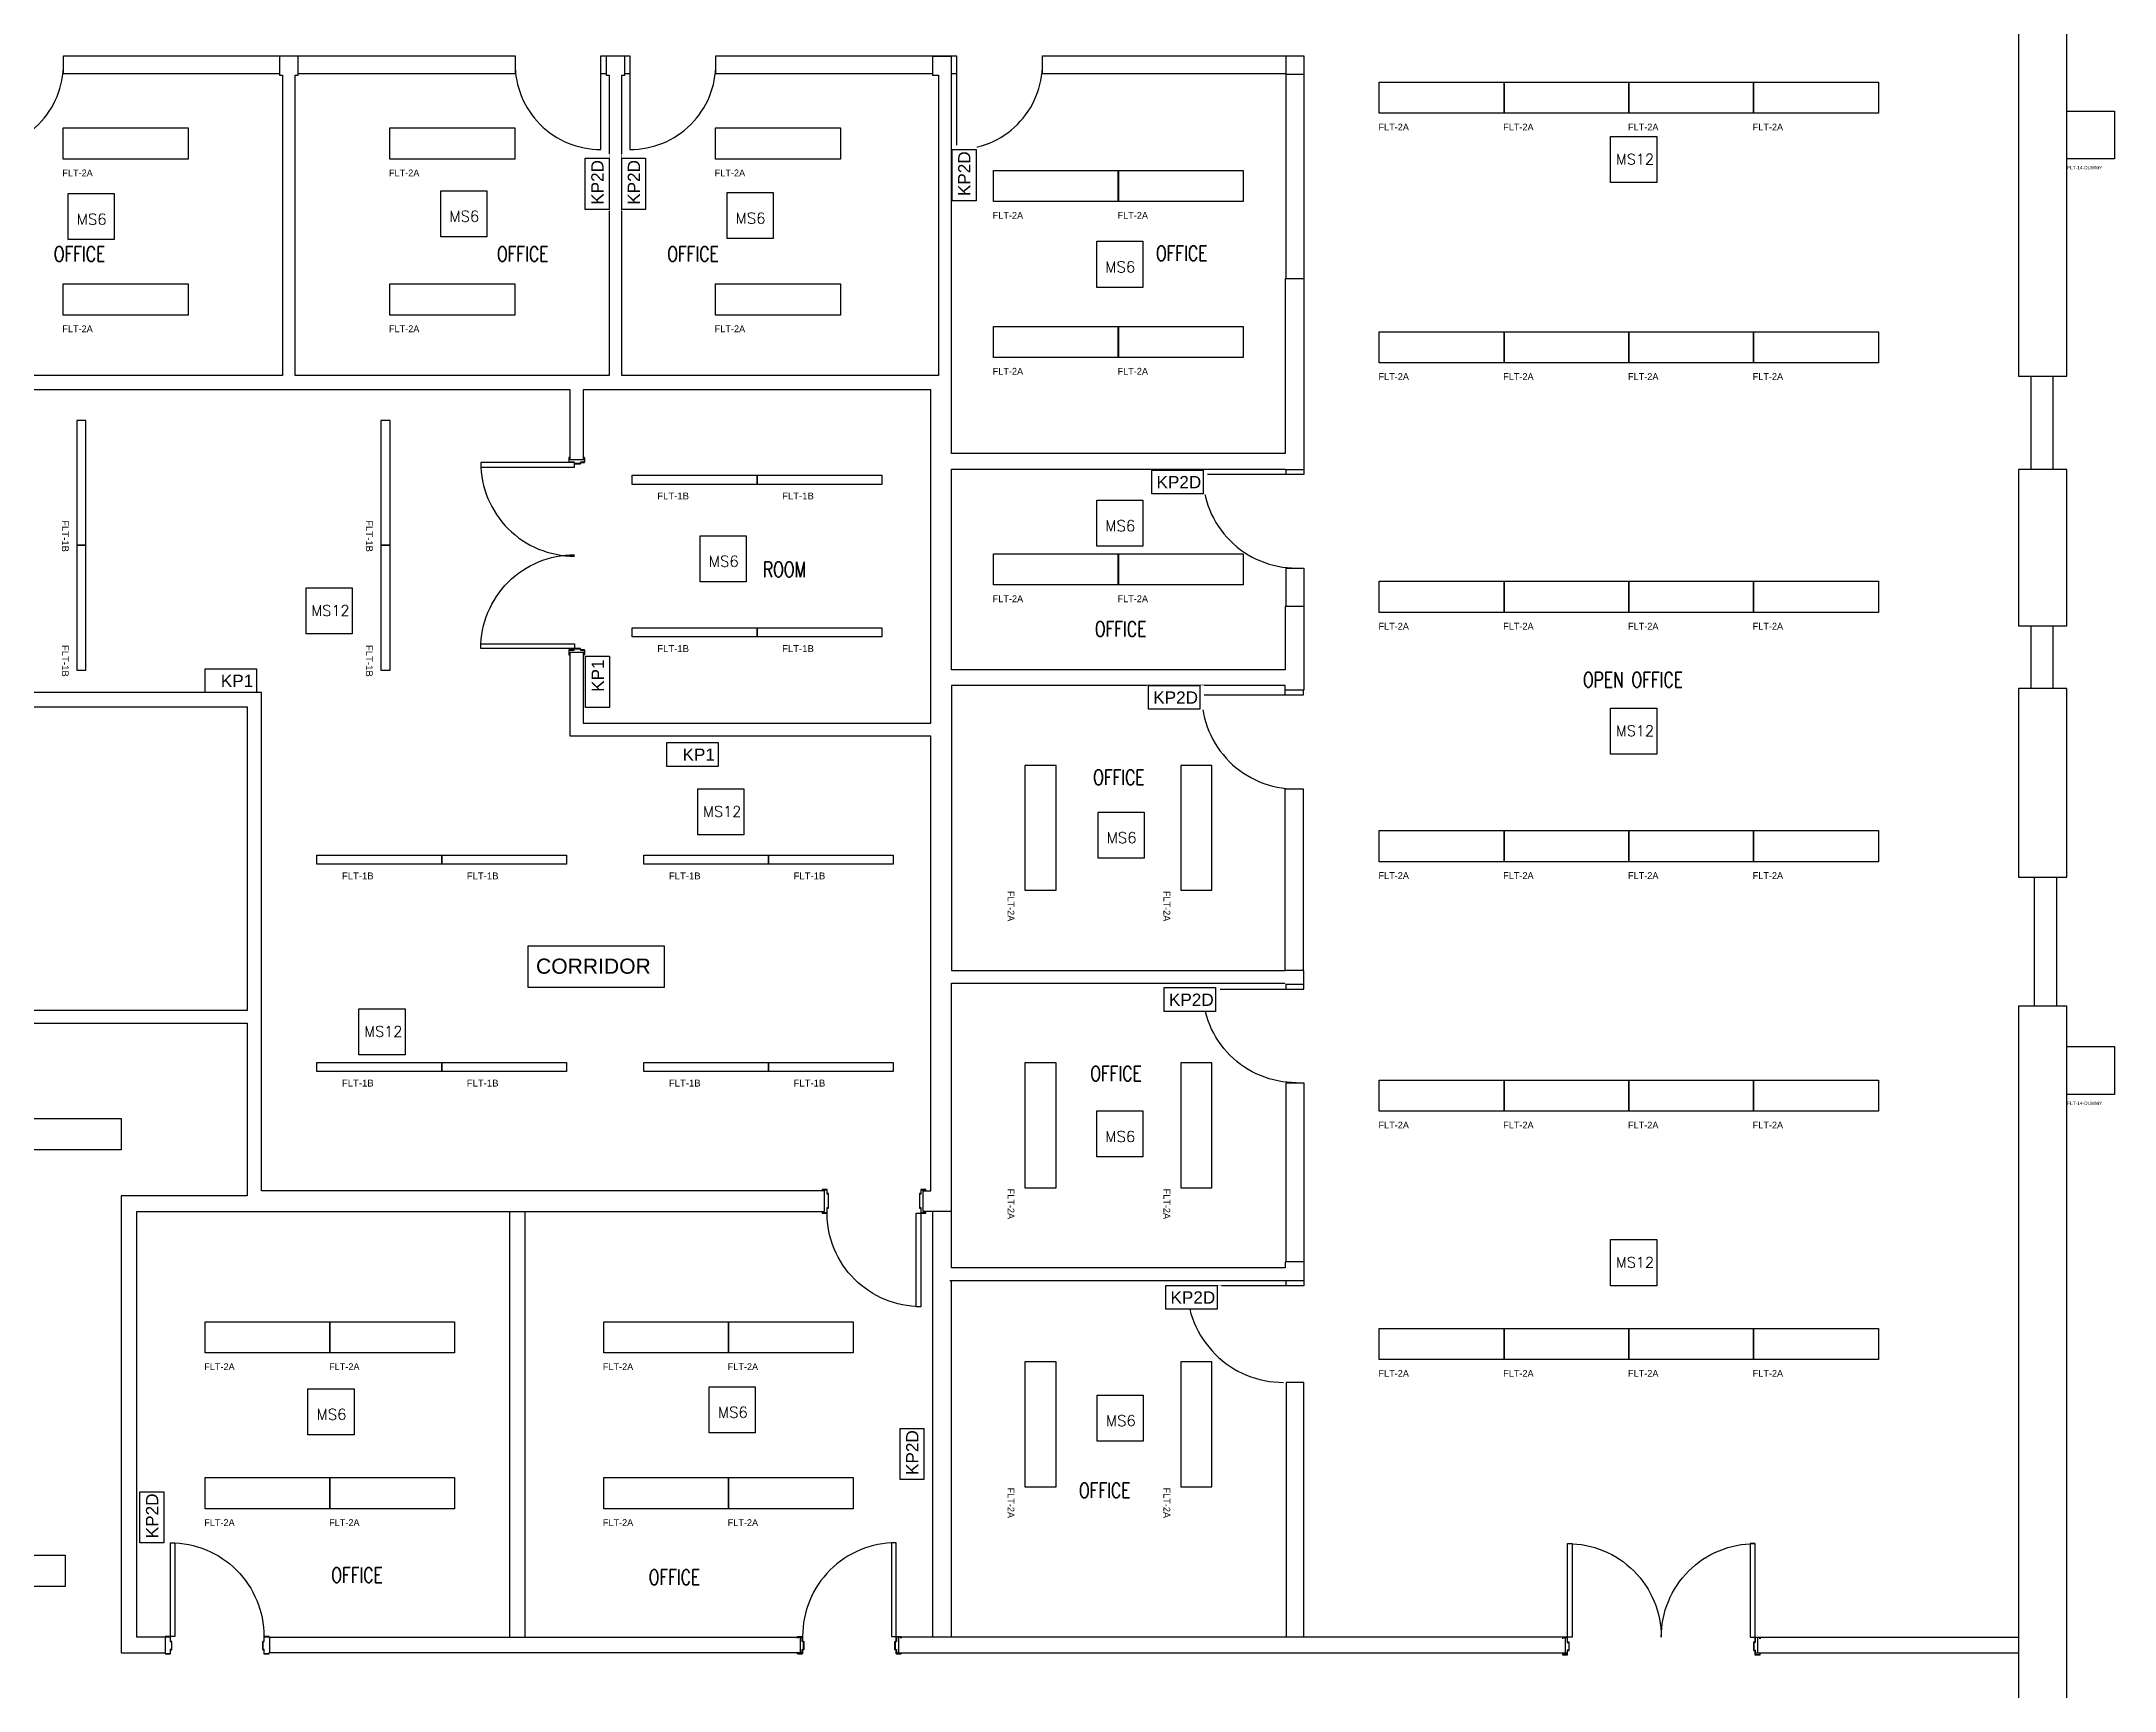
# Model space of a CAD drawing. Header units: feet. Extents: x 0 to 4382, y 0 to 3475.
# Drawn here: x 1939 to 3155, y 1684 to 2651 of the extents above; entities that cross this region are included whole.
import ezdxf
from ezdxf.enums import TextEntityAlignment as Align

# ---------------------------------------------------------------- set-up
doc = ezdxf.new("R2018")
doc.units = ezdxf.units.FT
doc.header["$MEASUREMENT"] = 0
doc.layers.get('0').update_dxf_attribs({"color": 255})
for name, color, linetype in [('FLT-FIXTURES', 3, 'Continuous'), ('FLT-NOTES', 7, 'Continuous'), ('FLT-PERIPHERALS', 6, 'Continuous')]:
    doc.layers.add(name, color=color, linetype=linetype)
doc.styles.add('A101 Floor Plan-Level 100$0$Arial', font='arial.ttf', dxfattribs={"height": 147.52994})
doc.styles.add('SC-TEXT', font='romans.shx', dxfattribs={"width": 0.75})
doc.styles.add('SIMPLEX', font='simplex.shx')
doc.styles.get("Standard").update_dxf_attribs({"font": 'arial.ttf'})
doc.styles.add('Style-Arial', font='arial.ttf')

# ---------------------------------------------------------------- blocks, each defined once
blk = doc.blocks.new('FLT-2A')
at = {"layer": 'FLT-FIXTURES'}
blk.add_lwpolyline([(0, 18.3), (73.2, 18.3), (73.2, 0), (0, 0)], close=True, dxfattribs=at)
at = {"style": 'Style-Arial', "flags": 12}
blk.add_attdef('FLT-2A', text='', height=4, dxfattribs=at).set_placement((-0.5, -6.1), align=Align.TOP_LEFT)
blk = doc.blocks.new('FLT-1B')
at = {"layer": 'FLT-FIXTURES'}
blk.add_lwpolyline([(0, 0), (0, 5.3), (73.2, 5.3), (73.2, 0)], close=True, dxfattribs=at)
blk.add_attdef('FLT-1B', (14.7, -8.8), '', height=4)
blk = doc.blocks.new('FLT-MS6')
at = {"layer": 'FLT-PERIPHERALS'}
blk.add_lwpolyline([(0, 27), (27, 27), (27, 0), (0, 0)], close=True, dxfattribs=at)
at = {"layer": 'FLT-PERIPHERALS', "insert": (5, 15.2), "char_height": 6.41, "attachment_point": 1, "style": 'SIMPLEX'}
blk.add_mtext('MS6', dxfattribs=at)
blk = doc.blocks.new('FLT-MS12')
at = {"layer": 'FLT-PERIPHERALS'}
blk.add_lwpolyline([(0, 27), (27, 27), (27, 0), (0, 0)], close=True, dxfattribs=at)
at = {"layer": 'FLT-PERIPHERALS', "insert": (3.1, 16.8), "char_height": 6.21, "attachment_point": 1, "style": 'SIMPLEX'}
blk.add_mtext('MS12', dxfattribs=at)
blk = doc.blocks.new('FLT-KP1')
at = {"layer": 'FLT-PERIPHERALS', "lineweight": 30, "insert": (9.1, 10.5), "char_height": 7.2, "attachment_point": 1, "bg_fill": 2}
blk.add_mtext('KP1', dxfattribs=at)
at = {"layer": 'FLT-PERIPHERALS'}
blk.add_lwpolyline([(0, 14), (30, 14), (30, 0), (0, 0)], close=True, dxfattribs=at)
blk = doc.blocks.new('FLT-KP2D')
at = {"layer": 'FLT-PERIPHERALS', "lineweight": 30, "insert": (2.7, 10.5), "char_height": 7.2, "attachment_point": 1, "bg_fill": 2}
blk.add_mtext('KP2D', dxfattribs=at)
at = {"layer": 'FLT-PERIPHERALS'}
blk.add_lwpolyline([(0, 14), (30, 14), (30, 0), (0, 0)], close=True, dxfattribs=at)
blk = doc.blocks.new('FLT-14-DUMMY')
at = {"layer": 'FLT-FIXTURES'}
blk.add_lwpolyline([(0, 28), (28, 28), (28, 0), (0, 0)], close=True, dxfattribs=at)
blk.add_attdef('FLT-14-DUMMY', (0.2, -6.2), '', height=2)

msp = doc.modelspace()

# ---------------------------------------------------------------- linework, layer by layer
for p, q in [((2461.5, 2642.2), (2472.6, 2642.2)), ((2213.5, 1964.9), (2213.5, 1715.2)), ((2222.7, 1715.2), (2222.7, 1964.9)), ((2461.5, 1964.9), (2461.5, 1715.2)), ((2471.6, 1924.3), (2679.3, 1924.3)), ((2472.6, 1715.2), (2472.6, 1924.3)), ((2072.7, 1715.2), (2072.7, 1706)), ((2383.8, 1715.2), (2383.8, 1706)), ((2441.7, 1706), (2441.7, 1715.2)), ((2832.4, 1714.7), (2832.4, 1705.6)), ((2945.2, 1714.7), (2945.2, 1705.6))]:
    msp.add_line(p, q)
for points in [[(3098.2, 2454.6), (3126.6, 2454.6), (3126.6, 2690.1), (3098.2, 2690.1)], [(3098.2, 2308.2), (3126.6, 2308.2), (3126.6, 2399.9), (3098.2, 2399.9)], [(3098.2, 2160.9), (3126.6, 2160.9), (3126.6, 2271.5), (3098.2, 2271.5)]]:
    msp.add_lwpolyline(points, close=True)
for points in [[(1833.7, 2637.9, 0.414214), (1884.1, 2587.5), (1884.1, 2642.4), (1901.6, 2642.4), (1901.6, 2587.5, 0.414214), (1952, 2637.9)], [(2216.7, 2637.9, 0.414214), (2267.1, 2587.5), (2267.1, 2642.4), (2284.1, 2642.4), (2284.1, 2587.5, 0.414214), (2334.5, 2637.9)], [(2461.5, 2631.9), (2334.5, 2631.9), (2334.5, 2642.4), (2475.6, 2642.4), (2475.6, 2587.5, 0.414214), (2526, 2637.9)], [(2668.6, 2642.4), (2668.6, 2631.9), (2526, 2631.9), (2526, 2642.4), (2679.3, 2642.4), (2679.3, 2397), (2619.9, 2397, 0.414214), (2674.8, 2342.1)], [(2196.6, 2404), (2196.6, 2401.3), (2251.5, 2401.3), (2251.5, 2404), (2196.6, 2404, 0.414214), (2251.5, 2349.1)], [(2256.6, 2291.2), (2257.5, 2291.2), (2257.5, 2294.2), (2255.1, 2294.2), (2255.1, 2295), (2196.6, 2295, -0.414214), (2251.5, 2349.9)], [(2678.8, 2270.5), (2678.8, 2267.5), (2619.4, 2267.5, 0.414214), (2674.3, 2212.6)], [(2674.8, 2040.3, -0.414214), (2619.9, 2095.2), (2679.3, 2095.2), (2679.3, 2106.1), (2668.3, 2106.1), (2668.3, 2212.6), (2678.8, 2212.6), (2678.8, 2106.1)], [(2679.3, 1935.3), (2668.8, 1935.3), (2668.8, 2040.3), (2679.3, 2040.3), (2679.3, 1921.3), (2610.6, 1921.3, 0.414214), (2667.3, 1864.6)], [(2457.6, 1976.9), (2457.6, 1977.8), (2454.6, 1977.8), (2454.6, 1975.4), (2453.8, 1975.4), (2453.8, 1966.8), (2454.6, 1966.8), (2454.6, 1909, -0.414214), (2399.7, 1963.9)], [(2443.2, 1706.3), (2443.2, 1705.4), (2440.2, 1705.4), (2440.2, 1707.8), (2439.4, 1707.8), (2439.4, 1712.7), (2440.2, 1712.7), (2440.2, 1770.6, 0.414214), (2385.3, 1715.7)], [(2830.9, 1705.9), (2830.9, 1704.9), (2833.9, 1704.9), (2833.9, 1707.3), (2834.7, 1707.3), (2834.7, 1712.3), (2833.9, 1712.3), (2833.9, 1770.1, -0.414214), (2888.8, 1715.2, -0.414214), (2943.7, 1770.1), (2943.7, 1712.3), (2942.9, 1712.3), (2942.9, 1707.3), (2943.7, 1707.3), (2943.7, 1704.9), (2946.7, 1704.9), (2946.7, 1705.9)]]:
    msp.add_lwpolyline(points, format="xyb")
for points in [[(2078.6, 2642.4), (2078.6, 2631.2), (2080.4, 2631.2), (2080.4, 2455), (1896.3, 2455), (1896.3, 2631.2), (1898.6, 2631.2), (1898.6, 2642.4)], [(2078.6, 2631.9), (1952, 2631.9), (1952, 2642.4), (2216.7, 2642.4), (2216.7, 2631.9), (2089.6, 2631.9)], [(2270.1, 2642.4), (2270.1, 2631.2), (2271.9, 2631.2), (2271.9, 2455), (2087.8, 2455), (2087.8, 2631.2), (2089.6, 2631.2), (2089.6, 2642.4)], [(2461.5, 2642.4), (2461.5, 2631.2), (2465.1, 2631.2), (2465.1, 2455), (2279.3, 2455), (2279.3, 2631.2), (2281.1, 2631.2), (2281.1, 2642.4)], [(2679.3, 2511.8), (2668.3, 2511.8), (2668.3, 2409.3), (2472.6, 2409.3), (2472.6, 2642.4)], [(2270.1, 2631.9), (2267.1, 2631.9)], [(2284.1, 2631.9), (2281.1, 2631.9)], [(2475.6, 2631.9), (2472.6, 2631.9)], [(2668.8, 2511.8), (2668.8, 2631.8), (2679.3, 2631.8)], [(2472.6, 1964.9), (2456.1, 1964.9), (2456.1, 1976.9), (2460.6, 1976.9), (2460.6, 2243.6), (2249.1, 2243.6), (2249.1, 2292.7), (2256.6, 2292.7), (2256.6, 2251.1), (2460.6, 2251.1), (2460.6, 2446.6), (2256.6, 2446.6), (2256.6, 2405.5), (2249.1, 2405.5), (2249.1, 2446.6), (1465.6, 2446.6)], [(3105.6, 2399.9), (3105.6, 2454.6)], [(3118.4, 2454.6), (3118.4, 2399.9)], [(2249.1, 2407), (2248.2, 2407), (2248.2, 2404)], [(2251.3, 2404), (2251.3, 2404.2), (2248.4, 2404.2), (2248.4, 2406.8), (2249.1, 2406.8)], [(2251.5, 2403.2), (2255.1, 2403.2), (2255.1, 2404), (2257.5, 2404), (2257.5, 2407), (2256.6, 2407)], [(2256.6, 2406.8), (2257.4, 2406.8), (2257.4, 2404.2), (2255, 2404.2), (2255, 2403.4), (2251.5, 2403.4)], [(2679.3, 2319.6), (2668.3, 2319.6), (2668.3, 2282.5), (2472.6, 2282.5), (2472.6, 2400.1), (2668.3, 2400.1), (2668.3, 2400), (2679.3, 2400)], [(2668.8, 2397), (2668.8, 2400)], [(2668.8, 2319.6), (2668.8, 2342.1), (2679.3, 2342.1), (2679.3, 2270.5), (2668.3, 2270.5)], [(2196.6, 2295), (2196.6, 2297.7), (2251.5, 2297.7), (2251.5, 2295)], [(3105.6, 2271.5), (3105.6, 2308.2)], [(3118.4, 2308.2), (3118.4, 2271.5)], [(2251.1, 2295), (2251.1, 2294.2), (2248.2, 2294.2), (2248.2, 2291.2), (2249.1, 2291.2)], [(2249.1, 2291.4), (2248.4, 2291.4), (2248.4, 2294), (2251.3, 2294), (2251.3, 2294.8), (2255, 2294.8), (2255, 2294), (2257.4, 2294), (2257.4, 2291.4), (2256.6, 2291.4)], [(2668.3, 2267.5), (2668.3, 2273.3), (2472.6, 2273.3), (2472.6, 2106.2), (2668.3, 2106.2)], [(3099.3, 2161), (3099.3, 2160.9)], [(3107.7, 2085.2), (3107.7, 2160.9)], [(3120.5, 2160.9), (3120.5, 2085.2)], [(2668.3, 1935.3), (2668.3, 1931.7), (2472.6, 1931.7), (2472.6, 2098.8), (2668.3, 2098.8)], [(2668.8, 2095.2), (2668.8, 2098.2), (2679.3, 2098.2)], [(3126.6, 1562.7), (3126.6, 2085.2), (3098.2, 2085.2), (3098.2, 1562.7)], [(2396.7, 1964.9), (2396.7, 1963.9), (2399.7, 1963.9), (2399.7, 1966.8), (2400.5, 1966.8), (2400.5, 1975.4), (2399.7, 1975.4), (2399.7, 1977.8), (2396.7, 1977.8), (2396.7, 1976.9)], [(2396.9, 1976.9), (2396.9, 1977.6), (2399.5, 1977.6), (2399.5, 1975.2), (2400.3, 1975.2), (2400.3, 1967), (2399.5, 1967), (2399.5, 1964.1), (2396.9, 1964.1), (2396.9, 1964.9)], [(2457.4, 1964.9), (2457.4, 1964.1), (2454.8, 1964.1), (2454.8, 1967), (2454, 1967), (2454, 1975.2), (2454.8, 1975.2), (2454.8, 1977.6), (2457.4, 1977.6), (2457.4, 1976.9)], [(2454.6, 1909), (2451.9, 1909), (2451.9, 1963.9), (2457.6, 1963.9), (2457.6, 1964.9)], [(2668.8, 1921.3), (2668.8, 1924.3)], [(2679.3, 1715.2), (2679.3, 1864.6), (2668.8, 1864.6), (2668.8, 1715.2)], [(2440.2, 1770.6), (2437.5, 1770.6), (2437.5, 1715.7), (2443.2, 1715.7), (2443.2, 1714.7)], [(2833.9, 1770.1), (2836.6, 1770.1), (2836.6, 1715.2), (2440.2, 1715.2)], [(2943.7, 1770.1), (2941, 1770.1), (2941, 1715.2), (3098.2, 1715.2)], [(2011.8, 1715.5), (2014.5, 1715.5), (2014.5, 1712.6), (2015.2, 1712.6), (2015.2, 1707.9), (2014.5, 1707.9), (2014.5, 1705.5), (2011.8, 1705.5), (2011.8, 1715.5)], [(2072.5, 1715.2), (2072.5, 1715.7), (2069.5, 1715.7), (2069.5, 1712.7), (2068.8, 1712.7), (2068.8, 1707.8), (2069.5, 1707.8), (2069.5, 1705.4), (2072.5, 1705.4), (2072.5, 1706)], [(2385.3, 1706), (2072.4, 1706), (2072.4, 1705.5), (2069.7, 1705.5), (2069.7, 1707.9), (2068.9, 1707.9), (2068.9, 1712.6), (2069.7, 1712.6), (2069.7, 1715.5), (2072.4, 1715.5), (2072.4, 1715.2), (2385.3, 1715.2)], [(2382.3, 1714.7), (2382.3, 1715.7), (2385.3, 1715.7), (2385.3, 1712.7), (2386.1, 1712.7), (2386.1, 1707.8), (2385.3, 1707.8), (2385.3, 1705.4), (2382.3, 1705.4), (2382.3, 1706.3)], [(2382.5, 1706.3), (2382.5, 1705.5), (2385.1, 1705.5), (2385.1, 1707.9), (2385.9, 1707.9), (2385.9, 1712.6), (2385.1, 1712.6), (2385.1, 1715.5), (2382.5, 1715.5), (2382.5, 1714.7)], [(2443, 1714.7), (2443, 1715.5), (2440.4, 1715.5), (2440.4, 1712.6), (2439.6, 1712.6), (2439.6, 1707.9), (2440.4, 1707.9), (2440.4, 1705.5), (2443, 1705.5), (2443, 1706.3)], [(2830.9, 1715.2), (2830.9, 1714.3)], [(2831.1, 1714.3), (2831.1, 1715), (2833.7, 1715), (2833.7, 1712.1), (2834.5, 1712.1), (2834.5, 1707.5), (2833.7, 1707.5), (2833.7, 1705.1), (2831.1, 1705.1), (2831.1, 1705.9)], [(2946.5, 1714.3), (2946.5, 1715), (2943.9, 1715), (2943.9, 1712.1), (2943.1, 1712.1), (2943.1, 1707.5), (2943.9, 1707.5), (2943.9, 1705.1), (2946.5, 1705.1), (2946.5, 1705.9)], [(2946.7, 1715.2), (2946.7, 1714.3)], [(2440.2, 1706), (2833.9, 1706)], [(2943.7, 1706), (3098.2, 1706)]]:
    msp.add_lwpolyline(points)

# ---------------------------------------------------------------- block references
at = {"layer": 'FLT-FIXTURES'}
ref = msp.add_blockref('FLT-2A', (2723.4, 2608.8), dxfattribs=at)
lines = msp.add_mtext('FLT-2A', dxfattribs={"layer": '0', "insert": (2723, 2602.7), "char_height": 4, "attachment_point": 1, "style": 'Style-Arial'})
ref.add_attrib('FLT-2A', '', (2723, 2602.7)).embed_mtext(lines)
ref = msp.add_blockref('FLT-2A', (2796.6, 2608.8), dxfattribs=at)
lines = msp.add_mtext('FLT-2A', dxfattribs={"layer": '0', "insert": (2796.1, 2602.7), "char_height": 4, "attachment_point": 1, "style": 'Style-Arial'})
ref.add_attrib('FLT-2A', '', (2796.1, 2602.7)).embed_mtext(lines)
ref = msp.add_blockref('FLT-2A', (2869.7, 2608.8), dxfattribs=at)
lines = msp.add_mtext('FLT-2A', dxfattribs={"layer": '0', "insert": (2869.3, 2602.7), "char_height": 4, "attachment_point": 1, "style": 'Style-Arial'})
ref.add_attrib('FLT-2A', '', (2869.3, 2602.7)).embed_mtext(lines)
ref = msp.add_blockref('FLT-2A', (2942.9, 2608.8), dxfattribs=at)
lines = msp.add_mtext('FLT-2A', dxfattribs={"layer": '0', "insert": (2942.4, 2602.7), "char_height": 4, "attachment_point": 1, "style": 'Style-Arial'})
ref.add_attrib('FLT-2A', '', (2942.4, 2602.7)).embed_mtext(lines)
for name, p, values in [('FLT-14-DUMMY', (3126.6, 2582.1), {'FLT-14-DUMMY': 'FLT-14-DUMMY'}), ('FLT-1B', (2285.4, 2391.2), {'FLT-1B': 'FLT-1B'}), ('FLT-1B', (2358.6, 2391.2), {'FLT-1B': 'FLT-1B'}), ('FLT-1B', (2285.4, 2301.7), {'FLT-1B': 'FLT-1B'}), ('FLT-1B', (2358.6, 2301.7), {'FLT-1B': 'FLT-1B'}), ('FLT-1B', (2100.5, 2168.4), {'FLT-1B': 'FLT-1B'}), ('FLT-1B', (2173.7, 2168.4), {'FLT-1B': 'FLT-1B'}), ('FLT-1B', (2292.2, 2168.4), {'FLT-1B': 'FLT-1B'}), ('FLT-1B', (2365.3, 2168.4), {'FLT-1B': 'FLT-1B'}), ('FLT-14-DUMMY', (3126.6, 2033.5), {'FLT-14-DUMMY': 'FLT-14-DUMMY'}), ('FLT-1B', (2100.5, 2046.9), {'FLT-1B': 'FLT-1B'}), ('FLT-1B', (2100.5, 2046.9), {'FLT-1B': 'FLT-1B'}), ('FLT-1B', (2173.7, 2046.9), {'FLT-1B': 'FLT-1B'}), ('FLT-1B', (2292.2, 2046.9), {'FLT-1B': 'FLT-1B'}), ('FLT-1B', (2365.3, 2046.9), {'FLT-1B': 'FLT-1B'})]:
    msp.add_blockref(name, p, dxfattribs=at).add_auto_attribs(values)
ref = msp.add_blockref('FLT-2A', (1951.8, 2581.9), dxfattribs=at)
lines = msp.add_mtext('FLT-2A', dxfattribs={"layer": '0', "insert": (1951.3, 2575.8), "char_height": 4, "attachment_point": 1, "style": 'Style-Arial'})
ref.add_attrib('FLT-2A', '', (1951.3, 2575.8)).embed_mtext(lines)
ref = msp.add_blockref('FLT-2A', (2143.3, 2581.9), dxfattribs=at)
lines = msp.add_mtext('FLT-2A', dxfattribs={"layer": '0', "insert": (2142.8, 2575.8), "char_height": 4, "attachment_point": 1, "style": 'Style-Arial'})
ref.add_attrib('FLT-2A', '', (2142.8, 2575.8)).embed_mtext(lines)
ref = msp.add_blockref('FLT-2A', (2334.3, 2581.9), dxfattribs=at)
lines = msp.add_mtext('FLT-2A', dxfattribs={"layer": '0', "insert": (2333.8, 2575.8), "char_height": 4, "attachment_point": 1, "style": 'Style-Arial'})
ref.add_attrib('FLT-2A', '', (2333.8, 2575.8)).embed_mtext(lines)
ref = msp.add_blockref('FLT-2A', (2497.3, 2557), dxfattribs=at)
lines = msp.add_mtext('FLT-2A', dxfattribs={"layer": '0', "insert": (2496.8, 2550.9), "char_height": 4, "attachment_point": 1, "style": 'Style-Arial'})
ref.add_attrib('FLT-2A', '', (2496.8, 2550.9)).embed_mtext(lines)
ref = msp.add_blockref('FLT-2A', (2570.4, 2557), dxfattribs=at)
lines = msp.add_mtext('FLT-2A', dxfattribs={"layer": '0', "insert": (2570, 2550.9), "char_height": 4, "attachment_point": 1, "style": 'Style-Arial'})
ref.add_attrib('FLT-2A', '', (2570, 2550.9)).embed_mtext(lines)
ref = msp.add_blockref('FLT-2A', (1951.8, 2490.4), dxfattribs=at)
lines = msp.add_mtext('FLT-2A', dxfattribs={"layer": '0', "insert": (1951.3, 2484.4), "char_height": 4, "attachment_point": 1, "style": 'Style-Arial'})
ref.add_attrib('FLT-2A', '', (1951.3, 2484.4)).embed_mtext(lines)
ref = msp.add_blockref('FLT-2A', (2143.3, 2490.4), dxfattribs=at)
lines = msp.add_mtext('FLT-2A', dxfattribs={"layer": '0', "insert": (2142.8, 2484.4), "char_height": 4, "attachment_point": 1, "style": 'Style-Arial'})
ref.add_attrib('FLT-2A', '', (2142.8, 2484.4)).embed_mtext(lines)
ref = msp.add_blockref('FLT-2A', (2334.3, 2490.4), dxfattribs=at)
lines = msp.add_mtext('FLT-2A', dxfattribs={"layer": '0', "insert": (2333.8, 2484.4), "char_height": 4, "attachment_point": 1, "style": 'Style-Arial'})
ref.add_attrib('FLT-2A', '', (2333.8, 2484.4)).embed_mtext(lines)
ref = msp.add_blockref('FLT-2A', (2497.3, 2465.5), dxfattribs=at)
lines = msp.add_mtext('FLT-2A', dxfattribs={"layer": '0', "insert": (2496.8, 2459.5), "char_height": 4, "attachment_point": 1, "style": 'Style-Arial'})
ref.add_attrib('FLT-2A', '', (2496.8, 2459.5)).embed_mtext(lines)
ref = msp.add_blockref('FLT-2A', (2570.4, 2465.5), dxfattribs=at)
lines = msp.add_mtext('FLT-2A', dxfattribs={"layer": '0', "insert": (2570, 2459.5), "char_height": 4, "attachment_point": 1, "style": 'Style-Arial'})
ref.add_attrib('FLT-2A', '', (2570, 2459.5)).embed_mtext(lines)
ref = msp.add_blockref('FLT-2A', (2723.4, 2462.4), dxfattribs=at)
lines = msp.add_mtext('FLT-2A', dxfattribs={"layer": '0', "insert": (2723, 2456.4), "char_height": 4, "attachment_point": 1, "style": 'Style-Arial'})
ref.add_attrib('FLT-2A', '', (2723, 2456.4)).embed_mtext(lines)
ref = msp.add_blockref('FLT-2A', (2796.6, 2462.4), dxfattribs=at)
lines = msp.add_mtext('FLT-2A', dxfattribs={"layer": '0', "insert": (2796.1, 2456.4), "char_height": 4, "attachment_point": 1, "style": 'Style-Arial'})
ref.add_attrib('FLT-2A', '', (2796.1, 2456.4)).embed_mtext(lines)
ref = msp.add_blockref('FLT-2A', (2869.7, 2462.4), dxfattribs=at)
lines = msp.add_mtext('FLT-2A', dxfattribs={"layer": '0', "insert": (2869.3, 2456.4), "char_height": 4, "attachment_point": 1, "style": 'Style-Arial'})
ref.add_attrib('FLT-2A', '', (2869.3, 2456.4)).embed_mtext(lines)
ref = msp.add_blockref('FLT-2A', (2942.9, 2462.4), dxfattribs=at)
lines = msp.add_mtext('FLT-2A', dxfattribs={"layer": '0', "insert": (2942.4, 2456.4), "char_height": 4, "attachment_point": 1, "style": 'Style-Arial'})
ref.add_attrib('FLT-2A', '', (2942.4, 2456.4)).embed_mtext(lines)
ref = msp.add_blockref('FLT-1B', (1959.8, 2355.5), dxfattribs=dict(at, xscale=-1, rotation=270))
ref.add_attrib('FLT-1B', 'FLT-1B', (1951, 2370.2), dxfattribs={"layer": '0', "height": 4, "rotation": 270})
ref = msp.add_blockref('FLT-1B', (2138.1, 2355.5), dxfattribs=dict(at, xscale=-1, rotation=270))
ref.add_attrib('FLT-1B', 'FLT-1B', (2129.3, 2370.2), dxfattribs={"layer": '0', "height": 4, "rotation": 270})
ref = msp.add_blockref('FLT-1B', (1959.8, 2282.3), dxfattribs=dict(at, xscale=-1, rotation=270))
ref.add_attrib('FLT-1B', 'FLT-1B', (1951, 2297), dxfattribs={"layer": '0', "height": 4, "rotation": 270})
ref = msp.add_blockref('FLT-1B', (2138.1, 2282.3), dxfattribs=dict(at, xscale=-1, rotation=270))
ref.add_attrib('FLT-1B', 'FLT-1B', (2129.3, 2297), dxfattribs={"layer": '0', "height": 4, "rotation": 270})
ref = msp.add_blockref('FLT-2A', (2497.3, 2332.2), dxfattribs=at)
lines = msp.add_mtext('FLT-2A', dxfattribs={"layer": '0', "insert": (2496.8, 2326.1), "char_height": 4, "attachment_point": 1, "style": 'Style-Arial'})
ref.add_attrib('FLT-2A', '', (2496.8, 2326.1)).embed_mtext(lines)
ref = msp.add_blockref('FLT-2A', (2570.4, 2332.2), dxfattribs=at)
lines = msp.add_mtext('FLT-2A', dxfattribs={"layer": '0', "insert": (2570, 2326.1), "char_height": 4, "attachment_point": 1, "style": 'Style-Arial'})
ref.add_attrib('FLT-2A', '', (2570, 2326.1)).embed_mtext(lines)
ref = msp.add_blockref('FLT-2A', (2723.4, 2316.1), dxfattribs=at)
lines = msp.add_mtext('FLT-2A', dxfattribs={"layer": '0', "insert": (2723, 2310), "char_height": 4, "attachment_point": 1, "style": 'Style-Arial'})
ref.add_attrib('FLT-2A', '', (2723, 2310)).embed_mtext(lines)
ref = msp.add_blockref('FLT-2A', (2796.6, 2316.1), dxfattribs=at)
lines = msp.add_mtext('FLT-2A', dxfattribs={"layer": '0', "insert": (2796.1, 2310), "char_height": 4, "attachment_point": 1, "style": 'Style-Arial'})
ref.add_attrib('FLT-2A', '', (2796.1, 2310)).embed_mtext(lines)
ref = msp.add_blockref('FLT-2A', (2869.7, 2316.1), dxfattribs=at)
lines = msp.add_mtext('FLT-2A', dxfattribs={"layer": '0', "insert": (2869.3, 2310), "char_height": 4, "attachment_point": 1, "style": 'Style-Arial'})
ref.add_attrib('FLT-2A', '', (2869.3, 2310)).embed_mtext(lines)
ref = msp.add_blockref('FLT-2A', (2942.9, 2316.1), dxfattribs=at)
lines = msp.add_mtext('FLT-2A', dxfattribs={"layer": '0', "insert": (2942.4, 2310), "char_height": 4, "attachment_point": 1, "style": 'Style-Arial'})
ref.add_attrib('FLT-2A', '', (2942.4, 2310)).embed_mtext(lines)
ref = msp.add_blockref('FLT-2A', (2515.6, 2153.2), dxfattribs=dict(at, xscale=-1, rotation=270))
lines = msp.add_mtext('FLT-2A', dxfattribs={"layer": '0', "insert": (2509.5, 2152.8), "char_height": 4, "attachment_point": 1, "rotation": 270, "style": 'Style-Arial'})
ref.add_attrib('FLT-2A', '', (2509.5, 2152.8)).embed_mtext(lines)
ref = msp.add_blockref('FLT-2A', (2607, 2153.2), dxfattribs=dict(at, xscale=-1, rotation=270))
lines = msp.add_mtext('FLT-2A', dxfattribs={"layer": '0', "insert": (2600.9, 2152.8), "char_height": 4, "attachment_point": 1, "rotation": 270, "style": 'Style-Arial'})
ref.add_attrib('FLT-2A', '', (2600.9, 2152.8)).embed_mtext(lines)
ref = msp.add_blockref('FLT-2A', (2723.4, 2169.9), dxfattribs=at)
lines = msp.add_mtext('FLT-2A', dxfattribs={"layer": '0', "insert": (2723, 2163.8), "char_height": 4, "attachment_point": 1, "style": 'Style-Arial'})
ref.add_attrib('FLT-2A', '', (2723, 2163.8)).embed_mtext(lines)
ref = msp.add_blockref('FLT-2A', (2796.6, 2169.9), dxfattribs=at)
lines = msp.add_mtext('FLT-2A', dxfattribs={"layer": '0', "insert": (2796.1, 2163.8), "char_height": 4, "attachment_point": 1, "style": 'Style-Arial'})
ref.add_attrib('FLT-2A', '', (2796.1, 2163.8)).embed_mtext(lines)
ref = msp.add_blockref('FLT-2A', (2869.7, 2169.9), dxfattribs=at)
lines = msp.add_mtext('FLT-2A', dxfattribs={"layer": '0', "insert": (2869.3, 2163.8), "char_height": 4, "attachment_point": 1, "style": 'Style-Arial'})
ref.add_attrib('FLT-2A', '', (2869.3, 2163.8)).embed_mtext(lines)
ref = msp.add_blockref('FLT-2A', (2942.9, 2169.9), dxfattribs=at)
lines = msp.add_mtext('FLT-2A', dxfattribs={"layer": '0', "insert": (2942.4, 2163.8), "char_height": 4, "attachment_point": 1, "style": 'Style-Arial'})
ref.add_attrib('FLT-2A', '', (2942.4, 2163.8)).embed_mtext(lines)
ref = msp.add_blockref('FLT-2A', (2515.6, 1978.7), dxfattribs=dict(at, xscale=-1, rotation=270))
lines = msp.add_mtext('FLT-2A', dxfattribs={"layer": '0', "insert": (2509.5, 1978.2), "char_height": 4, "attachment_point": 1, "rotation": 270, "style": 'Style-Arial'})
ref.add_attrib('FLT-2A', '', (2509.5, 1978.2)).embed_mtext(lines)
ref = msp.add_blockref('FLT-2A', (2607, 1978.7), dxfattribs=dict(at, xscale=-1, rotation=270))
lines = msp.add_mtext('FLT-2A', dxfattribs={"layer": '0', "insert": (2600.9, 1978.2), "char_height": 4, "attachment_point": 1, "rotation": 270, "style": 'Style-Arial'})
ref.add_attrib('FLT-2A', '', (2600.9, 1978.2)).embed_mtext(lines)
ref = msp.add_blockref('FLT-2A', (2723.4, 2023.6), dxfattribs=at)
lines = msp.add_mtext('FLT-2A', dxfattribs={"layer": '0', "insert": (2723, 2017.5), "char_height": 4, "attachment_point": 1, "style": 'Style-Arial'})
ref.add_attrib('FLT-2A', '', (2723, 2017.5)).embed_mtext(lines)
ref = msp.add_blockref('FLT-2A', (2796.6, 2023.6), dxfattribs=at)
lines = msp.add_mtext('FLT-2A', dxfattribs={"layer": '0', "insert": (2796.1, 2017.5), "char_height": 4, "attachment_point": 1, "style": 'Style-Arial'})
ref.add_attrib('FLT-2A', '', (2796.1, 2017.5)).embed_mtext(lines)
ref = msp.add_blockref('FLT-2A', (2869.7, 2023.6), dxfattribs=at)
lines = msp.add_mtext('FLT-2A', dxfattribs={"layer": '0', "insert": (2869.3, 2017.5), "char_height": 4, "attachment_point": 1, "style": 'Style-Arial'})
ref.add_attrib('FLT-2A', '', (2869.3, 2017.5)).embed_mtext(lines)
ref = msp.add_blockref('FLT-2A', (2942.9, 2023.6), dxfattribs=at)
lines = msp.add_mtext('FLT-2A', dxfattribs={"layer": '0', "insert": (2942.4, 2017.5), "char_height": 4, "attachment_point": 1, "style": 'Style-Arial'})
ref.add_attrib('FLT-2A', '', (2942.4, 2017.5)).embed_mtext(lines)
ref = msp.add_blockref('FLT-2A', (1912.6, 2001), dxfattribs=at)
lines = msp.add_mtext('FLT-2A', dxfattribs={"layer": '0', "insert": (1912.1, 1994.9), "char_height": 4, "attachment_point": 1, "style": 'Style-Arial'})
ref.add_attrib('FLT-2A', '', (1912.1, 1994.9)).embed_mtext(lines)
ref = msp.add_blockref('FLT-2A', (2035, 1881.9), dxfattribs=at)
lines = msp.add_mtext('FLT-2A', dxfattribs={"layer": '0', "insert": (2034.5, 1875.8), "char_height": 4, "attachment_point": 1, "style": 'Style-Arial'})
ref.add_attrib('FLT-2A', '', (2034.5, 1875.8)).embed_mtext(lines)
ref = msp.add_blockref('FLT-2A', (2108.1, 1881.9), dxfattribs=at)
lines = msp.add_mtext('FLT-2A', dxfattribs={"layer": '0', "insert": (2107.7, 1875.8), "char_height": 4, "attachment_point": 1, "style": 'Style-Arial'})
ref.add_attrib('FLT-2A', '', (2107.7, 1875.8)).embed_mtext(lines)
ref = msp.add_blockref('FLT-2A', (2268.7, 1881.9), dxfattribs=at)
lines = msp.add_mtext('FLT-2A', dxfattribs={"layer": '0', "insert": (2268.2, 1875.8), "char_height": 4, "attachment_point": 1, "style": 'Style-Arial'})
ref.add_attrib('FLT-2A', '', (2268.2, 1875.8)).embed_mtext(lines)
ref = msp.add_blockref('FLT-2A', (2341.8, 1881.9), dxfattribs=at)
lines = msp.add_mtext('FLT-2A', dxfattribs={"layer": '0', "insert": (2341.4, 1875.8), "char_height": 4, "attachment_point": 1, "style": 'Style-Arial'})
ref.add_attrib('FLT-2A', '', (2341.4, 1875.8)).embed_mtext(lines)
ref = msp.add_blockref('FLT-2A', (2723.4, 1878), dxfattribs=at)
lines = msp.add_mtext('FLT-2A', dxfattribs={"layer": '0', "insert": (2723, 1871.9), "char_height": 4, "attachment_point": 1, "style": 'Style-Arial'})
ref.add_attrib('FLT-2A', '', (2723, 1871.9)).embed_mtext(lines)
ref = msp.add_blockref('FLT-2A', (2796.6, 1878), dxfattribs=at)
lines = msp.add_mtext('FLT-2A', dxfattribs={"layer": '0', "insert": (2796.1, 1871.9), "char_height": 4, "attachment_point": 1, "style": 'Style-Arial'})
ref.add_attrib('FLT-2A', '', (2796.1, 1871.9)).embed_mtext(lines)
ref = msp.add_blockref('FLT-2A', (2869.7, 1878), dxfattribs=at)
lines = msp.add_mtext('FLT-2A', dxfattribs={"layer": '0', "insert": (2869.3, 1871.9), "char_height": 4, "attachment_point": 1, "style": 'Style-Arial'})
ref.add_attrib('FLT-2A', '', (2869.3, 1871.9)).embed_mtext(lines)
ref = msp.add_blockref('FLT-2A', (2942.9, 1878), dxfattribs=at)
lines = msp.add_mtext('FLT-2A', dxfattribs={"layer": '0', "insert": (2942.4, 1871.9), "char_height": 4, "attachment_point": 1, "style": 'Style-Arial'})
ref.add_attrib('FLT-2A', '', (2942.4, 1871.9)).embed_mtext(lines)
ref = msp.add_blockref('FLT-2A', (2515.6, 1803.4), dxfattribs=dict(at, xscale=-1, rotation=270))
lines = msp.add_mtext('FLT-2A', dxfattribs={"layer": '0', "insert": (2509.5, 1802.9), "char_height": 4, "attachment_point": 1, "rotation": 270, "style": 'Style-Arial'})
ref.add_attrib('FLT-2A', '', (2509.5, 1802.9)).embed_mtext(lines)
ref = msp.add_blockref('FLT-2A', (2607, 1803.4), dxfattribs=dict(at, xscale=-1, rotation=270))
lines = msp.add_mtext('FLT-2A', dxfattribs={"layer": '0', "insert": (2600.9, 1802.9), "char_height": 4, "attachment_point": 1, "rotation": 270, "style": 'Style-Arial'})
ref.add_attrib('FLT-2A', '', (2600.9, 1802.9)).embed_mtext(lines)
ref = msp.add_blockref('FLT-2A', (2035, 1790.5), dxfattribs=at)
lines = msp.add_mtext('FLT-2A', dxfattribs={"layer": '0', "insert": (2034.5, 1784.4), "char_height": 4, "attachment_point": 1, "style": 'Style-Arial'})
ref.add_attrib('FLT-2A', '', (2034.5, 1784.4)).embed_mtext(lines)
ref = msp.add_blockref('FLT-2A', (2108.1, 1790.5), dxfattribs=at)
lines = msp.add_mtext('FLT-2A', dxfattribs={"layer": '0', "insert": (2107.7, 1784.4), "char_height": 4, "attachment_point": 1, "style": 'Style-Arial'})
ref.add_attrib('FLT-2A', '', (2107.7, 1784.4)).embed_mtext(lines)
ref = msp.add_blockref('FLT-2A', (2268.7, 1790.5), dxfattribs=at)
lines = msp.add_mtext('FLT-2A', dxfattribs={"layer": '0', "insert": (2268.2, 1784.4), "char_height": 4, "attachment_point": 1, "style": 'Style-Arial'})
ref.add_attrib('FLT-2A', '', (2268.2, 1784.4)).embed_mtext(lines)
ref = msp.add_blockref('FLT-2A', (2341.8, 1790.5), dxfattribs=at)
lines = msp.add_mtext('FLT-2A', dxfattribs={"layer": '0', "insert": (2341.4, 1784.4), "char_height": 4, "attachment_point": 1, "style": 'Style-Arial'})
ref.add_attrib('FLT-2A', '', (2341.4, 1784.4)).embed_mtext(lines)
ref = msp.add_blockref('FLT-2A', (1879.8, 1745), dxfattribs=at)
lines = msp.add_mtext('FLT-2A', dxfattribs={"layer": '0', "insert": (1879.3, 1738.9), "char_height": 4, "attachment_point": 1, "style": 'Style-Arial'})
ref.add_attrib('FLT-2A', '', (1879.3, 1738.9)).embed_mtext(lines)
at = {"layer": 'FLT-PERIPHERALS'}
for name, p in [('FLT-MS12', (2859.1, 2568.2)), ('FLT-MS6', (1954.7, 2534.7)), ('FLT-MS6', (2173.2, 2536.4)), ('FLT-MS6', (2341, 2535.3)), ('FLT-MS6', (2557.8, 2506.7)), ('FLT-MS6', (2557.8, 2354.9)), ('FLT-MS6', (2325.3, 2334.1)), ('FLT-MS12', (2094.2, 2303.5)), ('FLT-MS12', (2859.1, 2233)), ('FLT-MS12', (2323.9, 2185.7)), ('FLT-MS6', (2558.6, 2172)), ('FLT-MS12', (2125.2, 2056.7)), ('FLT-MS6', (2557.8, 1996.8)), ('FLT-MS12', (2859.1, 1921.3)), ('FLT-MS6', (2095.3, 1833.9)), ('FLT-MS6', (2330.6, 1835.1)), ('FLT-MS6', (2558.1, 1830.2))]:
    msp.add_blockref(name, p, dxfattribs=at)
at = {"layer": 'FLT-PERIPHERALS', "rotation": 90}
msp.add_blockref('FLT-KP2D', (2010.8, 1770.5), dxfattribs=at)

# ---------------------------------------------------------------- texts
at = {"layer": 'FLT-NOTES', "attachment_point": 1, "line_spacing_factor": 0.938532, "style": 'SC-TEXT', "bg_fill": 3, "box_fill_scale": 1.25, "bg_fill_color": 7, "bg_fill_transparency": 0}
for s, insert, char_height, width in [('OPEN OFFICE', (2842.9, 2281), 8.852, 84.222), ('OFFICE', (2547.4, 1805.7), 8.85, 20.437)]:
    msp.add_mtext(s, dxfattribs=dict(at, insert=insert, char_height=char_height, width=width))

# ---------------------------------------------------------------- next in the draw order: linework, layer by layer
msp.add_lwpolyline([(2011.6, 1706), (2011.6, 1705.4), (2014.6, 1705.4), (2014.6, 1707.8), (2015.4, 1707.8), (2015.4, 1712.7), (2014.6, 1712.7), (2014.6, 1770.6, -0.414214), (2069.5, 1715.7)], format="xyb")
msp.add_lwpolyline([(2014.6, 1770.6), (2017.3, 1770.6), (2017.3, 1715.7), (2011.6, 1715.7), (2011.6, 1715.2)])

# ---------------------------------------------------------------- next in the draw order: block references
at = {"layer": 'FLT-PERIPHERALS', "rotation": 90}
for name, p in [('FLT-KP2D', (2487, 2557.5)), ('FLT-KP2D', (2271.9, 2552.4)), ('FLT-KP2D', (2293.3, 2552.4)), ('FLT-KP1', (2272.1, 2260.4)), ('FLT-KP2D', (2456.5, 1807.6))]:
    msp.add_blockref(name, p, dxfattribs=at)
at = {"layer": 'FLT-PERIPHERALS'}
for name, p in [('FLT-KP2D', (2590.1, 2385.6)), ('FLT-KP1', (2035.1, 2269.1)), ('FLT-KP2D', (2588.2, 2259.3)), ('FLT-KP1', (2305.8, 2225.8)), ('FLT-KP2D', (2597.4, 2082.1)), ('FLT-KP2D', (2598.3, 1907.5))]:
    msp.add_blockref(name, p, dxfattribs=at)

# ---------------------------------------------------------------- next in the draw order: texts
at = {"layer": 'FLT-NOTES', "char_height": 8.85, "attachment_point": 1, "line_spacing_factor": 0.938532, "style": 'SC-TEXT', "bg_fill": 3, "box_fill_scale": 1.25, "bg_fill_color": 7, "bg_fill_transparency": 0}
for s, insert, width in [('OFFICE', (1946.3, 2530.7), 20.437), ('OFFICE', (2206.1, 2530.7), 20.437), ('OFFICE', (2306, 2530.7), 20.437), ('OFFICE', (2592.5, 2531.1), 20.437), ('ROOM', (2362.1, 2345.7), 39.097), ('OFFICE', (2556.7, 2310.8), 20.437), ('OFFICE', (2555.7, 2223.8), 20.437), ('OFFICE', (2554, 2050.1), 20.437)]:
    msp.add_mtext(s, dxfattribs=dict(at, insert=insert, width=width))

# ---------------------------------------------------------------- next in the draw order: linework, layer by layer
msp.add_lwpolyline([(2011.8, 1715.2), (1994.9, 1715.2), (1994.9, 1964.9), (2398.2, 1964.9), (2398.2, 1976.9), (2068, 1976.9), (2068, 2269.1), (1924.9, 2269.1), (1924.9, 2260.7), (2059.6, 2260.7), (2059.6, 2082.7), (1929.4, 2082.7), (1929.4, 2075.2), (2059.6, 2075.2), (2059.6, 1974), (1985.8, 1974), (1985.8, 1715.2), (1985.7, 1715.2), (1985.8, 1706), (2011.8, 1706)])

# ---------------------------------------------------------------- next in the draw order: texts
at = {"layer": 'FLT-NOTES', "char_height": 8.85, "attachment_point": 1, "line_spacing_factor": 0.938532, "bg_fill": 3, "box_fill_scale": 1.25, "bg_fill_color": 7, "bg_fill_transparency": 0}
for s, insert, width, style in [('CORRIDOR', (2229, 2113.1), 48.05, 'A101 Floor Plan-Level 100$0$Arial'), ('OFFICE', (2109, 1756), 20.437, 'SC-TEXT'), ('OFFICE', (2295.1, 1754.8), 20.437, 'SC-TEXT')]:
    msp.add_mtext(s, dxfattribs=dict(at, insert=insert, width=width, style=style))

# ---------------------------------------------------------------- next in the draw order: linework, layer by layer
at = {"layer": 'FLT-NOTES'}
msp.add_lwpolyline([(2224.5, 2120.6), (2304.2, 2120.6), (2304.2, 2096.2), (2224.5, 2096.2)], close=True, dxfattribs=at)

doc.saveas('drawing.dxf')
